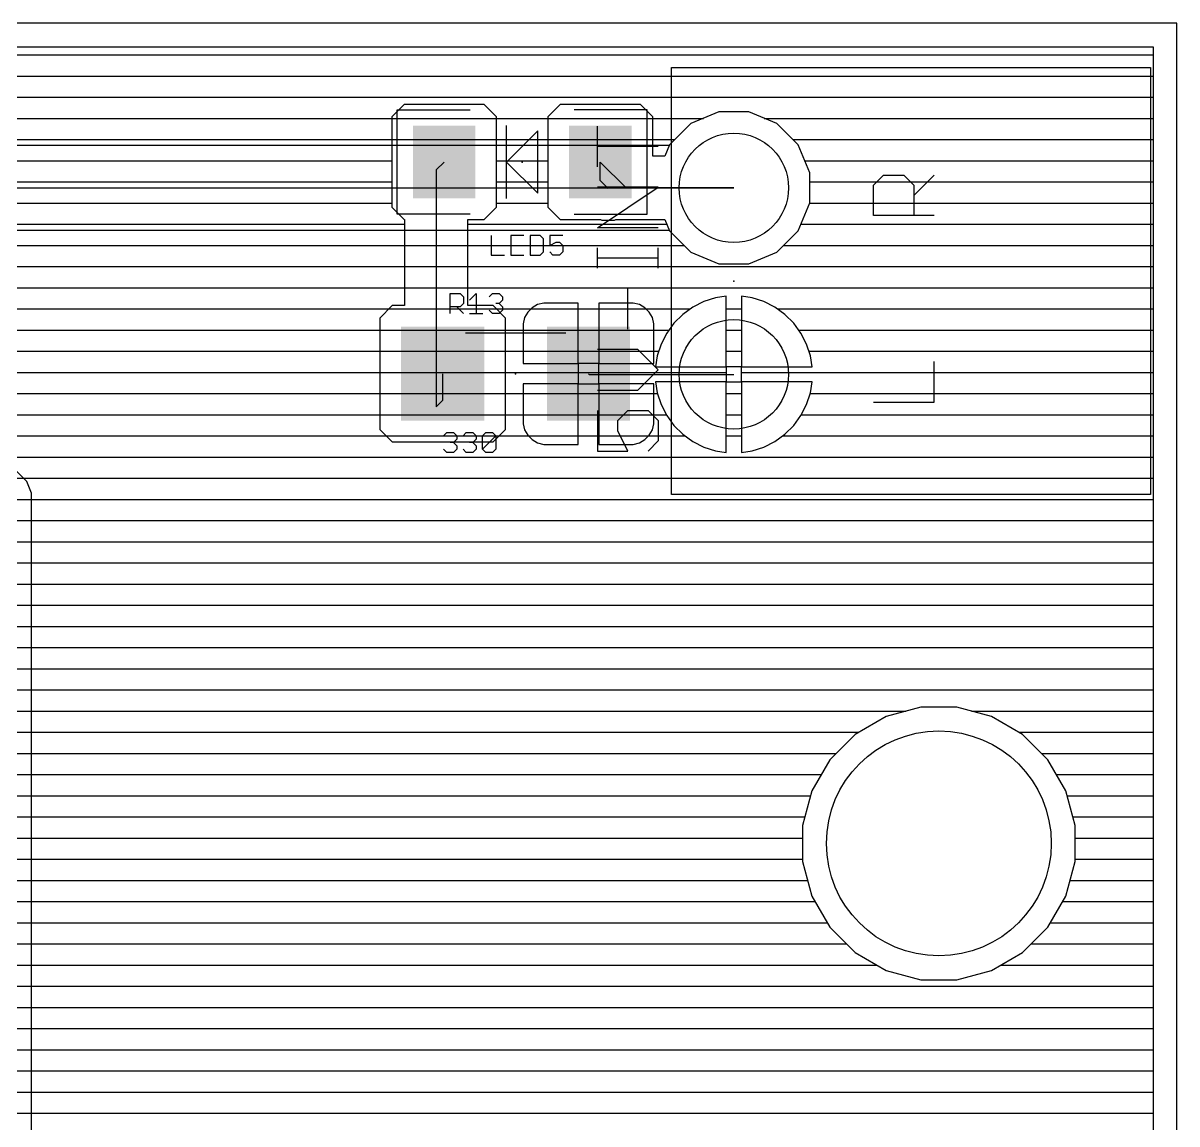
# Model space of a CAD drawing. Extents: x -0.64 to 6, y -0.15 to 7.8.
# Drawn here: x 4.878 to 5.75, y 6.968 to 7.8 of the extents above; entities that cross this region are included whole.
import ezdxf

# ---------------------------------------------------------------- set-up
doc = ezdxf.new("R2010")
doc.units = 0
for name, color, linetype in [('1', 22, 'CONTINUOUS'), ('16', 175, 'CONTINUOUS'), ('17', 82, 'CONTINUOUS'), ('20', 6, 'CONTINUOUS'), ('21', 253, 'CONTINUOUS'), ('23', 7, 'CONTINUOUS'), ('25', 253, 'CONTINUOUS'), ('27', 253, 'CONTINUOUS'), ('51', 253, 'CONTINUOUS')]:
    doc.layers.add(name, color=color, linetype=linetype)

# ---------------------------------------------------------------- blocks, each defined once
blk = doc.blocks.new('ROUNDP')
blk.add_circle((0, 0), 0.5)
blk = doc.blocks.new('RECT')
blk.add_solid([(-0.5, -0.5), (0.5, -0.5), (-0.5, 0.5), (0.5, 0.5)])

msp = doc.modelspace()

# ---------------------------------------------------------------- linework, layer by layer
at = {"layer": '1'}
for p, q in [((-0.172, 7.782), (5.732, 7.782)), ((5.732, 7.782), (5.732, 5.449602)), ((-0.172, 7.776), (5.732, 7.776)), ((-0.172, 7.76), (5.732, 7.76)), ((-0.172, 7.744), (5.732, 7.744)), ((5.165695, 7.738559), (5.156323, 7.729186)), ((5.226194, 7.738559), (5.165695, 7.738559)), ((5.235567, 7.729186), (5.226194, 7.738559)), ((5.283806, 7.738559), (5.274433, 7.729186)), ((5.344305, 7.738559), (5.283806, 7.738559)), ((5.353677, 7.729186), (5.344305, 7.738559)), ((5.403594, 7.732811), (5.38252, 7.724082)), ((5.426405, 7.732811), (5.403594, 7.732811)), ((5.44748, 7.724082), (5.426405, 7.732811)), ((4.737054, 7.728), (5.156323, 7.728)), ((5.156323, 7.729186), (5.156323, 7.660813)), ((5.235567, 7.660813), (5.235567, 7.729186)), ((5.235567, 7.728), (5.274433, 7.728)), ((5.274433, 7.729186), (5.274433, 7.660813)), ((5.353677, 7.699472), (5.353677, 7.729186)), ((5.353677, 7.728), (5.39198, 7.728)), ((5.38252, 7.724082), (5.366391, 7.707952)), ((5.43802, 7.728), (5.732, 7.728)), ((5.463609, 7.707952), (5.44748, 7.724082)), ((4.753054, 7.712), (5.156323, 7.712)), ((5.235567, 7.712), (5.274433, 7.712)), ((5.353677, 7.712), (5.370439, 7.712)), ((5.459561, 7.712), (5.732, 7.712)), ((5.366391, 7.707952), (5.362878, 7.699472)), ((5.472338, 7.686878), (5.463609, 7.707952)), ((4.756, 7.696), (5.156323, 7.696)), ((5.195945, 7.695), (5.19, 7.689055)), ((5.235567, 7.696), (5.274433, 7.696)), ((5.314055, 7.680945), (5.314055, 7.695)), ((5.333583, 7.675472), (5.314055, 7.695)), ((5.362878, 7.699472), (5.353677, 7.699472)), ((5.46856, 7.696), (5.732, 7.696)), ((5.19, 7.689055), (5.19, 7.51)), ((5.472338, 7.664067), (5.472338, 7.686878)), ((4.756, 7.68), (5.156323, 7.68)), ((5.235567, 7.68), (5.274433, 7.68)), ((5.32, 7.675), (5.314055, 7.680945)), ((5.472338, 7.68), (5.732, 7.68)), ((5.415, 7.675472), (5.333583, 7.675472)), ((4.749054, 7.664), (5.156323, 7.664)), ((5.156323, 7.660813), (5.165695, 7.651441)), ((5.226194, 7.651441), (5.235567, 7.660813)), ((5.235567, 7.664), (5.274433, 7.664)), ((5.274433, 7.660813), (5.283806, 7.651441)), ((5.463609, 7.642993), (5.472338, 7.664067)), ((5.472311, 7.664), (5.732, 7.664)), ((5.165695, 7.651441), (5.166, 7.651441)), ((5.166, 7.651441), (5.166, 7.586433)), ((5.214, 7.586433), (5.214, 7.651441)), ((5.214, 7.651441), (5.226194, 7.651441)), ((5.283806, 7.651441), (5.314162, 7.651441)), ((5.314162, 7.651441), (5.315226, 7.651)), ((5.315226, 7.651), (5.324774, 7.651)), ((5.324774, 7.651), (5.325838, 7.651441)), ((5.325838, 7.651441), (5.344305, 7.651441)), ((5.344305, 7.651441), (5.344336, 7.651472)), ((5.344336, 7.651472), (5.362878, 7.651472)), ((5.362878, 7.651472), (5.366391, 7.642993)), ((4.733054, 7.648), (5.166, 7.648)), ((5.214, 7.648), (5.364317, 7.648)), ((5.366391, 7.642993), (5.38252, 7.626863)), ((5.44748, 7.626863), (5.463609, 7.642993)), ((5.465683, 7.648), (5.732, 7.648)), ((4.733054, 7.632), (5.166, 7.632)), ((5.214, 7.632), (5.377383, 7.632)), ((5.38252, 7.626863), (5.403594, 7.618134)), ((5.426405, 7.618134), (5.44748, 7.626863)), ((5.452617, 7.632), (5.732, 7.632)), ((4.749054, 7.616), (5.166, 7.616)), ((5.214, 7.616), (5.732, 7.616)), ((5.403594, 7.618134), (5.426405, 7.618134)), ((4.756, 7.6), (5.166, 7.6)), ((5.214, 7.6), (5.732, 7.6)), ((5.401105, 7.592405), (5.392222, 7.589519)), ((5.40922, 7.59369), (5.401105, 7.592405)), ((5.40922, 7.540308), (5.40922, 7.59369)), ((5.428895, 7.592405), (5.42078, 7.59369)), ((5.42078, 7.59369), (5.42078, 7.540308)), ((5.437778, 7.589519), (5.428895, 7.592405)), ((4.756, 7.584), (5.154325, 7.584)), ((5.156758, 7.586433), (5.147386, 7.57706)), ((5.166, 7.586433), (5.156758, 7.586433)), ((5.233005, 7.586433), (5.214, 7.586433)), ((5.242378, 7.57706), (5.233005, 7.586433)), ((5.235438, 7.584), (5.261733, 7.584)), ((5.259218, 7.581485), (5.256849, 7.577381)), ((5.26257, 7.584837), (5.259218, 7.581485)), ((5.266674, 7.587206), (5.26257, 7.584837)), ((5.271252, 7.588433), (5.266674, 7.587206)), ((5.29737, 7.588433), (5.271252, 7.588433)), ((5.29737, 7.542749), (5.29737, 7.588433)), ((5.29737, 7.584), (5.312866, 7.584)), ((5.312866, 7.588433), (5.312866, 7.542749)), ((5.338984, 7.588433), (5.312866, 7.588433)), ((5.343562, 7.587206), (5.338984, 7.588433)), ((5.347666, 7.584837), (5.343562, 7.587206)), ((5.351018, 7.581485), (5.347666, 7.584837)), ((5.348503, 7.584), (5.38214, 7.584)), ((5.353387, 7.577381), (5.351018, 7.581485)), ((5.3839, 7.585278), (5.376344, 7.579788)), ((5.392222, 7.589519), (5.3839, 7.585278)), ((5.40922, 7.584), (5.42078, 7.584)), ((5.4461, 7.585278), (5.437778, 7.589519)), ((5.453656, 7.579788), (5.4461, 7.585278)), ((5.44786, 7.584), (5.732, 7.584)), ((5.147386, 7.57706), (5.147386, 7.492939)), ((5.242378, 7.492939), (5.242378, 7.57706)), ((5.256849, 7.577381), (5.255622, 7.572803)), ((5.255622, 7.572803), (5.255622, 7.542748)), ((5.354614, 7.572803), (5.353387, 7.577381)), ((5.354614, 7.542748), (5.354614, 7.572803)), ((5.369739, 7.573184), (5.364249, 7.565628)), ((5.376344, 7.579788), (5.369739, 7.573184)), ((5.460261, 7.573184), (5.453656, 7.579788)), ((5.465751, 7.565628), (5.460261, 7.573184)), ((4.753054, 7.568), (5.147386, 7.568)), ((5.242378, 7.568), (5.255622, 7.568)), ((5.29737, 7.568), (5.312866, 7.568)), ((5.354614, 7.568), (5.365973, 7.568)), ((5.364249, 7.565628), (5.360009, 7.557306)), ((5.40922, 7.568), (5.42078, 7.568)), ((5.464027, 7.568), (5.732, 7.568)), ((5.469991, 7.557306), (5.465751, 7.565628)), ((5.360009, 7.557306), (5.357123, 7.548423)), ((5.472877, 7.548423), (5.469991, 7.557306)), ((4.737054, 7.552), (5.147386, 7.552)), ((5.242378, 7.552), (5.255622, 7.552)), ((5.29737, 7.552), (5.312866, 7.552)), ((5.354614, 7.552), (5.358285, 7.552)), ((5.357123, 7.548423), (5.355837, 7.540307)), ((5.40922, 7.552), (5.42078, 7.552)), ((5.471715, 7.552), (5.732, 7.552)), ((5.474163, 7.540307), (5.472877, 7.548423)), ((5.255622, 7.542748), (5.297369, 7.542748)), ((5.297369, 7.542748), (5.297369, 7.527252)), ((5.312866, 7.542749), (5.29737, 7.542749)), ((5.312867, 7.527252), (5.312867, 7.542748)), ((5.312867, 7.542748), (5.354614, 7.542748)), ((5.355837, 7.540307), (5.40922, 7.540307)), ((5.42078, 7.540308), (5.40922, 7.540308)), ((5.40922, 7.540307), (5.40922, 7.528748)), ((5.42078, 7.528748), (5.42078, 7.540307)), ((5.42078, 7.540307), (5.474163, 7.540307)), ((4.484, 7.536), (5.147386, 7.536)), ((5.194882, 7.514882), (5.194882, 7.535)), ((5.242378, 7.536), (5.297369, 7.536)), ((5.305118, 7.535), (5.305591, 7.534528)), ((5.305591, 7.534528), (5.415, 7.534528)), ((5.312867, 7.536), (5.40922, 7.536)), ((5.40922, 7.528748), (5.355837, 7.528748)), ((5.355837, 7.528748), (5.357123, 7.520632)), ((5.40922, 7.475365), (5.40922, 7.528747)), ((5.40922, 7.528747), (5.42078, 7.528747)), ((5.42078, 7.536), (5.732, 7.536)), ((5.474163, 7.528748), (5.42078, 7.528748)), ((5.42078, 7.528747), (5.42078, 7.475365)), ((5.472877, 7.520632), (5.474163, 7.528748)), ((4.484, 7.52), (5.147386, 7.52)), ((5.242378, 7.52), (5.255622, 7.52)), ((5.297369, 7.527252), (5.255622, 7.527252)), ((5.255622, 7.527252), (5.255622, 7.497197)), ((5.29737, 7.481567), (5.29737, 7.527251)), ((5.29737, 7.527251), (5.312866, 7.527251)), ((5.29737, 7.52), (5.312866, 7.52)), ((5.312866, 7.527251), (5.312866, 7.481567)), ((5.354614, 7.527252), (5.312867, 7.527252)), ((5.354614, 7.497197), (5.354614, 7.527252)), ((5.354614, 7.52), (5.357328, 7.52)), ((5.357123, 7.520632), (5.360009, 7.511749)), ((5.40922, 7.52), (5.42078, 7.52)), ((5.469991, 7.511749), (5.472877, 7.520632)), ((5.472672, 7.52), (5.732, 7.52)), ((5.19, 7.51), (5.194882, 7.514882)), ((5.360009, 7.511749), (5.364249, 7.503427)), ((5.465751, 7.503427), (5.469991, 7.511749)), ((4.484, 7.504), (5.147386, 7.504)), ((5.242378, 7.504), (5.255622, 7.504)), ((5.29737, 7.504), (5.312866, 7.504)), ((5.354614, 7.504), (5.363957, 7.504)), ((5.364249, 7.503427), (5.369739, 7.495871)), ((5.40922, 7.504), (5.42078, 7.504)), ((5.460261, 7.495871), (5.465751, 7.503427)), ((5.466043, 7.504), (5.732, 7.504)), ((5.255622, 7.497197), (5.256849, 7.492619)), ((5.353387, 7.492619), (5.354614, 7.497197)), ((5.369739, 7.495871), (5.376344, 7.489267)), ((5.453656, 7.489267), (5.460261, 7.495871)), ((4.484, 7.488), (5.152325, 7.488)), ((5.147386, 7.492939), (5.156758, 7.483567)), ((5.233005, 7.483567), (5.242378, 7.492939)), ((5.237438, 7.488), (5.259733, 7.488)), ((5.256849, 7.492619), (5.259218, 7.488515)), ((5.259218, 7.488515), (5.26257, 7.485163)), ((5.26257, 7.485163), (5.266674, 7.482794)), ((5.29737, 7.488), (5.312866, 7.488)), ((5.343562, 7.482794), (5.347666, 7.485163)), ((5.347666, 7.485163), (5.351018, 7.488515)), ((5.350503, 7.488), (5.378087, 7.488)), ((5.351018, 7.488515), (5.353387, 7.492619)), ((5.376344, 7.489267), (5.3839, 7.483777)), ((5.40922, 7.488), (5.42078, 7.488)), ((5.4461, 7.483777), (5.453656, 7.489267)), ((5.451913, 7.488), (5.732, 7.488)), ((5.156758, 7.483567), (5.233005, 7.483567)), ((5.266674, 7.482794), (5.271252, 7.481567)), ((5.271252, 7.481567), (5.29737, 7.481567)), ((5.312866, 7.481567), (5.338984, 7.481567)), ((5.338984, 7.481567), (5.343562, 7.482794)), ((5.3839, 7.483777), (5.392222, 7.479536)), ((5.392222, 7.479536), (5.401105, 7.47665)), ((5.401105, 7.47665), (5.40922, 7.475365)), ((5.42078, 7.475365), (5.428895, 7.47665)), ((5.428895, 7.47665), (5.437778, 7.479536)), ((5.437778, 7.479536), (5.4461, 7.483777)), ((4.484, 7.472), (5.732, 7.472)), ((4.484, 7.456), (5.732, 7.456)), ((4.484, 7.44), (5.732, 7.44)), ((4.484, 7.424), (5.732, 7.424)), ((4.484, 7.408), (5.732, 7.408)), ((4.484, 7.392), (5.732, 7.392)), ((4.484, 7.376), (5.732, 7.376)), ((4.484, 7.36), (5.732, 7.36)), ((4.484, 7.344), (5.732, 7.344)), ((4.484, 7.328), (5.732, 7.328)), ((4.484, 7.312), (5.732, 7.312)), ((4.484, 7.296), (5.732, 7.296)), ((4.484, 7.28), (5.545244, 7.28)), ((5.530243, 7.275981), (5.506757, 7.26242)), ((5.55644, 7.283), (5.530243, 7.275981)), ((5.58356, 7.283), (5.55644, 7.283)), ((5.609757, 7.275981), (5.58356, 7.283)), ((5.594756, 7.28), (5.732, 7.28)), ((5.633243, 7.26242), (5.609757, 7.275981)), ((4.484, 7.264), (5.509492, 7.264)), ((5.506757, 7.26242), (5.487579, 7.243243)), ((5.630508, 7.264), (5.732, 7.264)), ((5.65242, 7.243243), (5.633243, 7.26242)), ((4.484, 7.248), (5.492336, 7.248)), ((5.487579, 7.243243), (5.474019, 7.219757)), ((5.647664, 7.248), (5.732, 7.248)), ((5.665981, 7.219757), (5.65242, 7.243243)), ((4.484, 7.232), (5.481088, 7.232)), ((5.658912, 7.232), (5.732, 7.232)), ((4.484, 7.216), (5.473013, 7.216)), ((5.474019, 7.219757), (5.467, 7.19356)), ((5.673, 7.19356), (5.665981, 7.219757)), ((5.666987, 7.216), (5.732, 7.216)), ((4.484, 7.2), (5.468726, 7.2)), ((5.671274, 7.2), (5.732, 7.2)), ((5.467, 7.19356), (5.467, 7.16644)), ((5.673, 7.16644), (5.673, 7.19356)), ((4.484, 7.184), (5.467, 7.184)), ((5.673, 7.184), (5.732, 7.184)), ((4.484, 7.168), (5.467, 7.168)), ((5.467, 7.16644), (5.474019, 7.140243)), ((5.665981, 7.140243), (5.673, 7.16644)), ((5.673, 7.168), (5.732, 7.168)), ((4.484, 7.152), (5.470869, 7.152)), ((5.669131, 7.152), (5.732, 7.152)), ((5.474019, 7.140243), (5.487579, 7.116757)), ((5.65242, 7.116757), (5.665981, 7.140243)), ((4.484, 7.136), (5.476469, 7.136)), ((5.663531, 7.136), (5.732, 7.136)), ((4.484, 7.12), (5.485707, 7.12)), ((5.654293, 7.12), (5.732, 7.12)), ((5.487579, 7.116757), (5.506757, 7.097579)), ((5.633243, 7.097579), (5.65242, 7.116757)), ((4.484, 7.104), (5.500336, 7.104)), ((5.639664, 7.104), (5.732, 7.104)), ((5.506757, 7.097579), (5.530243, 7.084019)), ((5.609757, 7.084019), (5.633243, 7.097579)), ((4.484, 7.088), (5.523349, 7.088)), ((5.530243, 7.084019), (5.55644, 7.077)), ((5.58356, 7.077), (5.609757, 7.084019)), ((5.616651, 7.088), (5.732, 7.088)), ((5.55644, 7.077), (5.58356, 7.077)), ((4.484, 7.072), (5.732, 7.072)), ((4.484, 7.056), (5.732, 7.056)), ((4.484, 7.04), (5.732, 7.04)), ((4.484, 7.024), (5.732, 7.024)), ((4.484, 7.008), (5.732, 7.008)), ((4.484, 6.992), (5.732, 6.992)), ((4.484, 6.976), (5.732, 6.976))]:
    msp.add_line(p, q, dxfattribs=at)
at = {"layer": '16'}
for p, q in [((-0.172, 7.782), (5.732, 7.782)), ((5.732, 7.782), (5.732, -0.132)), ((-0.172, 7.776), (5.732, 7.776)), ((-0.172, 7.76), (5.732, 7.76)), ((-0.172, 7.744), (5.732, 7.744)), ((5.403594, 7.732811), (5.38252, 7.724082)), ((5.426405, 7.732811), (5.403594, 7.732811)), ((5.44748, 7.724082), (5.426405, 7.732811)), ((4.737054, 7.728), (5.39198, 7.728)), ((5.38252, 7.724082), (5.366391, 7.707952)), ((5.43802, 7.728), (5.732, 7.728)), ((5.463609, 7.707952), (5.44748, 7.724082)), ((4.753054, 7.712), (5.370439, 7.712)), ((5.459561, 7.712), (5.732, 7.712)), ((5.366192, 7.707472), (4.789107, 7.707472)), ((5.366391, 7.707952), (5.366192, 7.707472)), ((5.472338, 7.686878), (5.463609, 7.707952)), ((5.46856, 7.696), (5.732, 7.696)), ((5.472338, 7.664067), (5.472338, 7.686878)), ((5.472338, 7.68), (5.732, 7.68)), ((4.795472, 7.675472), (5.415, 7.675472)), ((5.463609, 7.642993), (5.472338, 7.664067)), ((5.472311, 7.664), (5.732, 7.664)), ((4.808727, 7.643472), (5.366192, 7.643472)), ((5.366192, 7.643472), (5.366391, 7.642993)), ((5.366391, 7.642993), (5.38252, 7.626863)), ((5.44748, 7.626863), (5.463609, 7.642993)), ((5.465683, 7.648), (5.732, 7.648)), ((4.797255, 7.632), (5.377383, 7.632)), ((5.38252, 7.626863), (5.403594, 7.618134)), ((5.426405, 7.618134), (5.44748, 7.626863)), ((5.452617, 7.632), (5.732, 7.632)), ((4.781255, 7.616), (5.732, 7.616)), ((5.403594, 7.618134), (5.426405, 7.618134)), ((4.765255, 7.6), (5.732, 7.6)), ((5.401105, 7.592405), (5.392222, 7.589519)), ((5.40922, 7.59369), (5.401105, 7.592405)), ((5.40922, 7.540308), (5.40922, 7.59369)), ((5.428895, 7.592405), (5.42078, 7.59369)), ((5.42078, 7.59369), (5.42078, 7.540308)), ((5.437778, 7.589519), (5.428895, 7.592405)), ((4.756, 7.584), (5.38214, 7.584)), ((5.3839, 7.585278), (5.376344, 7.579788)), ((5.392222, 7.589519), (5.3839, 7.585278)), ((5.40922, 7.584), (5.42078, 7.584)), ((5.4461, 7.585278), (5.437778, 7.589519)), ((5.453656, 7.579788), (5.4461, 7.585278)), ((5.44786, 7.584), (5.732, 7.584)), ((4.880346, 7.453595), (4.756, 7.577941)), ((5.369739, 7.573184), (5.364249, 7.565628)), ((5.376344, 7.579788), (5.369739, 7.573184)), ((5.460261, 7.573184), (5.453656, 7.579788)), ((5.465751, 7.565628), (5.460261, 7.573184)), ((4.765941, 7.568), (5.365973, 7.568)), ((5.364249, 7.565628), (5.360009, 7.557306)), ((5.40922, 7.568), (5.42078, 7.568)), ((5.464027, 7.568), (5.732, 7.568)), ((5.469991, 7.557306), (5.465751, 7.565628)), ((5.360009, 7.557306), (5.357123, 7.548423)), ((5.472877, 7.548423), (5.469991, 7.557306)), ((4.781941, 7.552), (5.358285, 7.552)), ((5.357123, 7.548423), (5.355837, 7.540307)), ((5.40922, 7.552), (5.42078, 7.552)), ((5.471715, 7.552), (5.732, 7.552)), ((5.474163, 7.540307), (5.472877, 7.548423)), ((5.355837, 7.540307), (5.40922, 7.540307)), ((5.42078, 7.540308), (5.40922, 7.540308)), ((5.40922, 7.540307), (5.40922, 7.528748)), ((5.42078, 7.528748), (5.42078, 7.540307)), ((5.42078, 7.540307), (5.474163, 7.540307)), ((4.797941, 7.536), (5.40922, 7.536)), ((5.40922, 7.528748), (5.355837, 7.528748)), ((5.355837, 7.528748), (5.357123, 7.520632)), ((5.40922, 7.475365), (5.40922, 7.528747)), ((5.40922, 7.528747), (5.42078, 7.528747)), ((5.42078, 7.536), (5.732, 7.536)), ((5.474163, 7.528748), (5.42078, 7.528748)), ((5.42078, 7.528747), (5.42078, 7.475365)), ((5.472877, 7.520632), (5.474163, 7.528748)), ((4.813941, 7.52), (5.357328, 7.52)), ((5.357123, 7.520632), (5.360009, 7.511749)), ((5.40922, 7.52), (5.42078, 7.52)), ((5.469991, 7.511749), (5.472877, 7.520632)), ((5.472672, 7.52), (5.732, 7.52)), ((5.360009, 7.511749), (5.364249, 7.503427)), ((5.465751, 7.503427), (5.469991, 7.511749)), ((4.829941, 7.504), (5.363957, 7.504)), ((5.364249, 7.503427), (5.369739, 7.495871)), ((5.40922, 7.504), (5.42078, 7.504)), ((5.460261, 7.495871), (5.465751, 7.503427)), ((5.466043, 7.504), (5.732, 7.504)), ((5.369739, 7.495871), (5.376344, 7.489267)), ((5.453656, 7.489267), (5.460261, 7.495871)), ((4.845941, 7.488), (5.378087, 7.488)), ((5.376344, 7.489267), (5.3839, 7.483777)), ((5.40922, 7.488), (5.42078, 7.488)), ((5.4461, 7.483777), (5.453656, 7.489267)), ((5.451913, 7.488), (5.732, 7.488)), ((5.3839, 7.483777), (5.392222, 7.479536)), ((5.392222, 7.479536), (5.401105, 7.47665)), ((5.401105, 7.47665), (5.40922, 7.475365)), ((5.42078, 7.475365), (5.428895, 7.47665)), ((5.428895, 7.47665), (5.437778, 7.479536)), ((5.437778, 7.479536), (5.4461, 7.483777)), ((4.861941, 7.472), (5.732, 7.472)), ((4.877941, 7.456), (5.732, 7.456)), ((4.884, 7.444774), (4.880346, 7.453595)), ((4.884, 6.650548), (4.884, 7.444774)), ((4.884, 7.44), (5.732, 7.44)), ((4.884, 7.424), (5.732, 7.424)), ((4.884, 7.408), (5.732, 7.408)), ((4.884, 7.392), (5.732, 7.392)), ((4.884, 7.376), (5.732, 7.376)), ((4.884, 7.36), (5.732, 7.36)), ((4.884, 7.344), (5.732, 7.344)), ((4.884, 7.328), (5.732, 7.328)), ((4.884, 7.312), (5.732, 7.312)), ((4.884, 7.296), (5.732, 7.296)), ((4.884, 7.28), (5.545244, 7.28)), ((5.530243, 7.275981), (5.506757, 7.26242)), ((5.55644, 7.283), (5.530243, 7.275981)), ((5.58356, 7.283), (5.55644, 7.283)), ((5.609757, 7.275981), (5.58356, 7.283)), ((5.594756, 7.28), (5.732, 7.28)), ((5.633243, 7.26242), (5.609757, 7.275981)), ((4.884, 7.264), (5.509492, 7.264)), ((5.506757, 7.26242), (5.487579, 7.243243)), ((5.630508, 7.264), (5.732, 7.264)), ((5.65242, 7.243243), (5.633243, 7.26242)), ((4.884, 7.248), (5.492336, 7.248)), ((5.487579, 7.243243), (5.474019, 7.219757)), ((5.647664, 7.248), (5.732, 7.248)), ((5.665981, 7.219757), (5.65242, 7.243243)), ((4.884, 7.232), (5.481088, 7.232)), ((5.658912, 7.232), (5.732, 7.232)), ((4.884, 7.216), (5.473013, 7.216)), ((5.474019, 7.219757), (5.467, 7.19356)), ((5.673, 7.19356), (5.665981, 7.219757)), ((5.666987, 7.216), (5.732, 7.216)), ((4.884, 7.2), (5.468726, 7.2)), ((5.671274, 7.2), (5.732, 7.2)), ((5.467, 7.19356), (5.467, 7.16644)), ((5.673, 7.16644), (5.673, 7.19356)), ((4.884, 7.184), (5.467, 7.184)), ((5.673, 7.184), (5.732, 7.184)), ((4.884, 7.168), (5.467, 7.168)), ((5.467, 7.16644), (5.474019, 7.140243)), ((5.665981, 7.140243), (5.673, 7.16644)), ((5.673, 7.168), (5.732, 7.168)), ((4.884, 7.152), (5.470869, 7.152)), ((5.669131, 7.152), (5.732, 7.152)), ((5.474019, 7.140243), (5.487579, 7.116757)), ((5.65242, 7.116757), (5.665981, 7.140243)), ((4.884, 7.136), (5.476469, 7.136)), ((5.663531, 7.136), (5.732, 7.136)), ((4.884, 7.12), (5.485707, 7.12)), ((5.654293, 7.12), (5.732, 7.12)), ((5.487579, 7.116757), (5.506757, 7.097579)), ((5.633243, 7.097579), (5.65242, 7.116757)), ((4.884, 7.104), (5.500336, 7.104)), ((5.639664, 7.104), (5.732, 7.104)), ((5.506757, 7.097579), (5.530243, 7.084019)), ((5.609757, 7.084019), (5.633243, 7.097579)), ((4.884, 7.088), (5.523349, 7.088)), ((5.530243, 7.084019), (5.55644, 7.077)), ((5.58356, 7.077), (5.609757, 7.084019)), ((5.616651, 7.088), (5.732, 7.088)), ((5.55644, 7.077), (5.58356, 7.077)), ((4.884, 7.072), (5.732, 7.072)), ((4.884, 7.056), (5.732, 7.056)), ((4.884, 7.04), (5.732, 7.04)), ((4.884, 7.024), (5.732, 7.024)), ((4.884, 7.008), (5.732, 7.008)), ((4.884, 6.992), (5.732, 6.992)), ((4.884, 6.976), (5.732, 6.976))]:
    msp.add_line(p, q, dxfattribs=at)
at = {"layer": '20'}
for p, q in [((5.75, 7.8), (-0.19, 7.8)), ((5.75, -0.15), (5.75, 7.8))]:
    msp.add_line(p, q, dxfattribs=at)
msp.add_circle((5.57, 7.18), 0.085, dxfattribs=at)
at = {"layer": '21'}
for p, q in [((5.367756, 7.443583), (5.367756, 7.766417)), ((5.367756, 7.766417), (5.729961, 7.766417)), ((5.729961, 7.766417), (5.729961, 7.443583)), ((5.160512, 7.65563), (5.160512, 7.73437)), ((5.160512, 7.73437), (5.21563, 7.73437)), ((5.349488, 7.73437), (5.29437, 7.73437)), ((5.349488, 7.65563), (5.349488, 7.73437)), ((5.243189, 7.695), (5.243189, 7.722559)), ((5.311843, 7.691405), (5.311843, 7.722098)), ((5.266811, 7.718622), (5.243189, 7.695)), ((5.266811, 7.671378), (5.266811, 7.718622)), ((5.357882, 7.706751), (5.311843, 7.706751)), ((5.243189, 7.667441), (5.243189, 7.695)), ((5.243189, 7.695), (5.266811, 7.671378)), ((5.520504, 7.677472), (5.528177, 7.685146)), ((5.520504, 7.654453), (5.520504, 7.677472)), ((5.528177, 7.685146), (5.543524, 7.685146)), ((5.543524, 7.685146), (5.551197, 7.677472)), ((5.551197, 7.669799), (5.566543, 7.685146)), ((5.551197, 7.677472), (5.551197, 7.654453)), ((5.311843, 7.645366), (5.357882, 7.676059)), ((5.357882, 7.676059), (5.311843, 7.676059)), ((5.21563, 7.65563), (5.160512, 7.65563)), ((5.29437, 7.65563), (5.349488, 7.65563)), ((5.566543, 7.654453), (5.520504, 7.654453)), ((5.357882, 7.645366), (5.311843, 7.645366)), ((5.311843, 7.614673), (5.311843, 7.630019)), ((5.357882, 7.614673), (5.357882, 7.630019)), ((5.357882, 7.622346), (5.311843, 7.622346)), ((5.334862, 7.568634), (5.334862, 7.599327)), ((5.342536, 7.553287), (5.311843, 7.553287)), ((5.357882, 7.537941), (5.342536, 7.553287)), ((5.342536, 7.522594), (5.357882, 7.537941)), ((5.566543, 7.513508), (5.566543, 7.544201)), ((5.311843, 7.522594), (5.342536, 7.522594)), ((5.520504, 7.513508), (5.566543, 7.513508)), ((5.311843, 7.507248), (5.311843, 7.476555)), ((5.327189, 7.499575), (5.334862, 7.507248)), ((5.334862, 7.507248), (5.350209, 7.507248)), ((5.350209, 7.507248), (5.357882, 7.499575)), ((5.327189, 7.491902), (5.327189, 7.499575)), ((5.357882, 7.499575), (5.357882, 7.484228)), ((5.334862, 7.476555), (5.327189, 7.491902)), ((5.311843, 7.476555), (5.334862, 7.476555)), ((5.357882, 7.484228), (5.350209, 7.476555)), ((5.729961, 7.443583), (5.367756, 7.443583))]:
    msp.add_line(p, q, dxfattribs=at)
at = {"layer": '23'}
for p in [(5.255, 7.695), (5.415, 7.605), (5.25, 7.535)]:
    msp.add_point(p, dxfattribs=at)
at = {"layer": '25'}
for p, q in [((5.23157, 7.639513), (5.23157, 7.6245)), ((5.256311, 7.639513), (5.246302, 7.639513)), ((5.246302, 7.639513), (5.246302, 7.6245)), ((5.261035, 7.639513), (5.261035, 7.6245)), ((5.268541, 7.639513), (5.261035, 7.639513)), ((5.271043, 7.637011), (5.268541, 7.639513)), ((5.271043, 7.627002), (5.271043, 7.637011)), ((5.285776, 7.639513), (5.275767, 7.639513)), ((5.275767, 7.639513), (5.275767, 7.632006)), ((5.275767, 7.632006), (5.280771, 7.634508)), ((5.280771, 7.634508), (5.283274, 7.634508)), ((5.283274, 7.634508), (5.285776, 7.632006)), ((5.246302, 7.632006), (5.251306, 7.632006)), ((5.268541, 7.6245), (5.271043, 7.627002)), ((5.278269, 7.6245), (5.275767, 7.627002)), ((5.285776, 7.627002), (5.283274, 7.6245)), ((5.285776, 7.632006), (5.285776, 7.627002)), ((5.23157, 7.6245), (5.241578, 7.6245)), ((5.246302, 7.6245), (5.256311, 7.6245)), ((5.261035, 7.6245), (5.268541, 7.6245)), ((5.283274, 7.6245), (5.278269, 7.6245)), ((5.2005, 7.5805), (5.2005, 7.595513)), ((5.2005, 7.595513), (5.208006, 7.595513)), ((5.208006, 7.595513), (5.210508, 7.593011)), ((5.210508, 7.593011), (5.210508, 7.588006)), ((5.215233, 7.590508), (5.220237, 7.595513)), ((5.220237, 7.595513), (5.220237, 7.5805)), ((5.229965, 7.593011), (5.232467, 7.595513)), ((5.232467, 7.595513), (5.237471, 7.595513)), ((5.237471, 7.595513), (5.239974, 7.593011)), ((5.239974, 7.590508), (5.237471, 7.588006)), ((5.239974, 7.593011), (5.239974, 7.590508)), ((5.208006, 7.585504), (5.2005, 7.585504)), ((5.205504, 7.585504), (5.210508, 7.5805)), ((5.210508, 7.588006), (5.208006, 7.585504)), ((5.232467, 7.5805), (5.229965, 7.583002)), ((5.237471, 7.588006), (5.234969, 7.588006)), ((5.237471, 7.588006), (5.239974, 7.585504)), ((5.239974, 7.583002), (5.237471, 7.5805)), ((5.239974, 7.585504), (5.239974, 7.583002)), ((5.215233, 7.5805), (5.225241, 7.5805)), ((5.237471, 7.5805), (5.232467, 7.5805))]:
    msp.add_line(p, q, dxfattribs=at)
at = {"layer": '27'}
for p, q in [((5.1955, 7.488011), (5.198002, 7.490513)), ((5.198002, 7.490513), (5.203006, 7.490513)), ((5.203006, 7.490513), (5.205508, 7.488011)), ((5.205508, 7.485508), (5.203006, 7.483006)), ((5.205508, 7.488011), (5.205508, 7.485508)), ((5.210233, 7.488011), (5.212735, 7.490513)), ((5.212735, 7.490513), (5.217739, 7.490513)), ((5.217739, 7.490513), (5.220241, 7.488011)), ((5.220241, 7.485508), (5.217739, 7.483006)), ((5.220241, 7.488011), (5.220241, 7.485508)), ((5.224965, 7.488011), (5.227467, 7.490513)), ((5.224965, 7.478002), (5.224965, 7.488011)), ((5.224965, 7.478002), (5.234974, 7.488011)), ((5.227467, 7.490513), (5.232471, 7.490513)), ((5.232471, 7.490513), (5.234974, 7.488011)), ((5.234974, 7.488011), (5.234974, 7.478002)), ((5.198002, 7.4755), (5.1955, 7.478002)), ((5.203006, 7.483006), (5.200504, 7.483006)), ((5.203006, 7.483006), (5.205508, 7.480504)), ((5.205508, 7.478002), (5.203006, 7.4755)), ((5.205508, 7.480504), (5.205508, 7.478002)), ((5.212735, 7.4755), (5.210233, 7.478002)), ((5.217739, 7.483006), (5.215237, 7.483006)), ((5.217739, 7.483006), (5.220241, 7.480504)), ((5.220241, 7.478002), (5.217739, 7.4755)), ((5.220241, 7.480504), (5.220241, 7.478002)), ((5.227467, 7.4755), (5.224965, 7.478002)), ((5.234974, 7.478002), (5.232471, 7.4755)), ((5.203006, 7.4755), (5.198002, 7.4755)), ((5.217739, 7.4755), (5.212735, 7.4755)), ((5.232471, 7.4755), (5.227467, 7.4755))]:
    msp.add_line(p, q, dxfattribs=at)
at = {"layer": '51'}
for p, q in [((5.212008, 7.565984), (5.287992, 7.565984)), ((5.212008, 7.504016), (5.287992, 7.504016))]:
    msp.add_line(p, q, dxfattribs=at)

# ---------------------------------------------------------------- block references
at = {"layer": '1', "xscale": 0.047244, "yscale": 0.055118, "rotation": 180}
for p in [(5.195945, 7.695), (5.314055, 7.695)]:
    msp.add_blockref('RECT', p, dxfattribs=at)
at = {"layer": '1', "xscale": 0.062992, "yscale": 0.070866}
for p in [(5.194882, 7.535), (5.305118, 7.535)]:
    msp.add_blockref('RECT', p, dxfattribs=at)
at = {"layer": '17', "xscale": 0.082677, "yscale": 0.082677, "rotation": 90}
for p in [(5.415, 7.675472), (5.415, 7.675472), (5.415, 7.534528), (5.415, 7.534528)]:
    msp.add_blockref('ROUNDP', p, dxfattribs=at)
at = {"layer": '51', "xscale": 0.029531, "yscale": 0.066929}
for p in [(5.197766, 7.534965), (5.302234, 7.535035)]:
    msp.add_blockref('RECT', p, dxfattribs=at)

doc.saveas('drawing.dxf')
